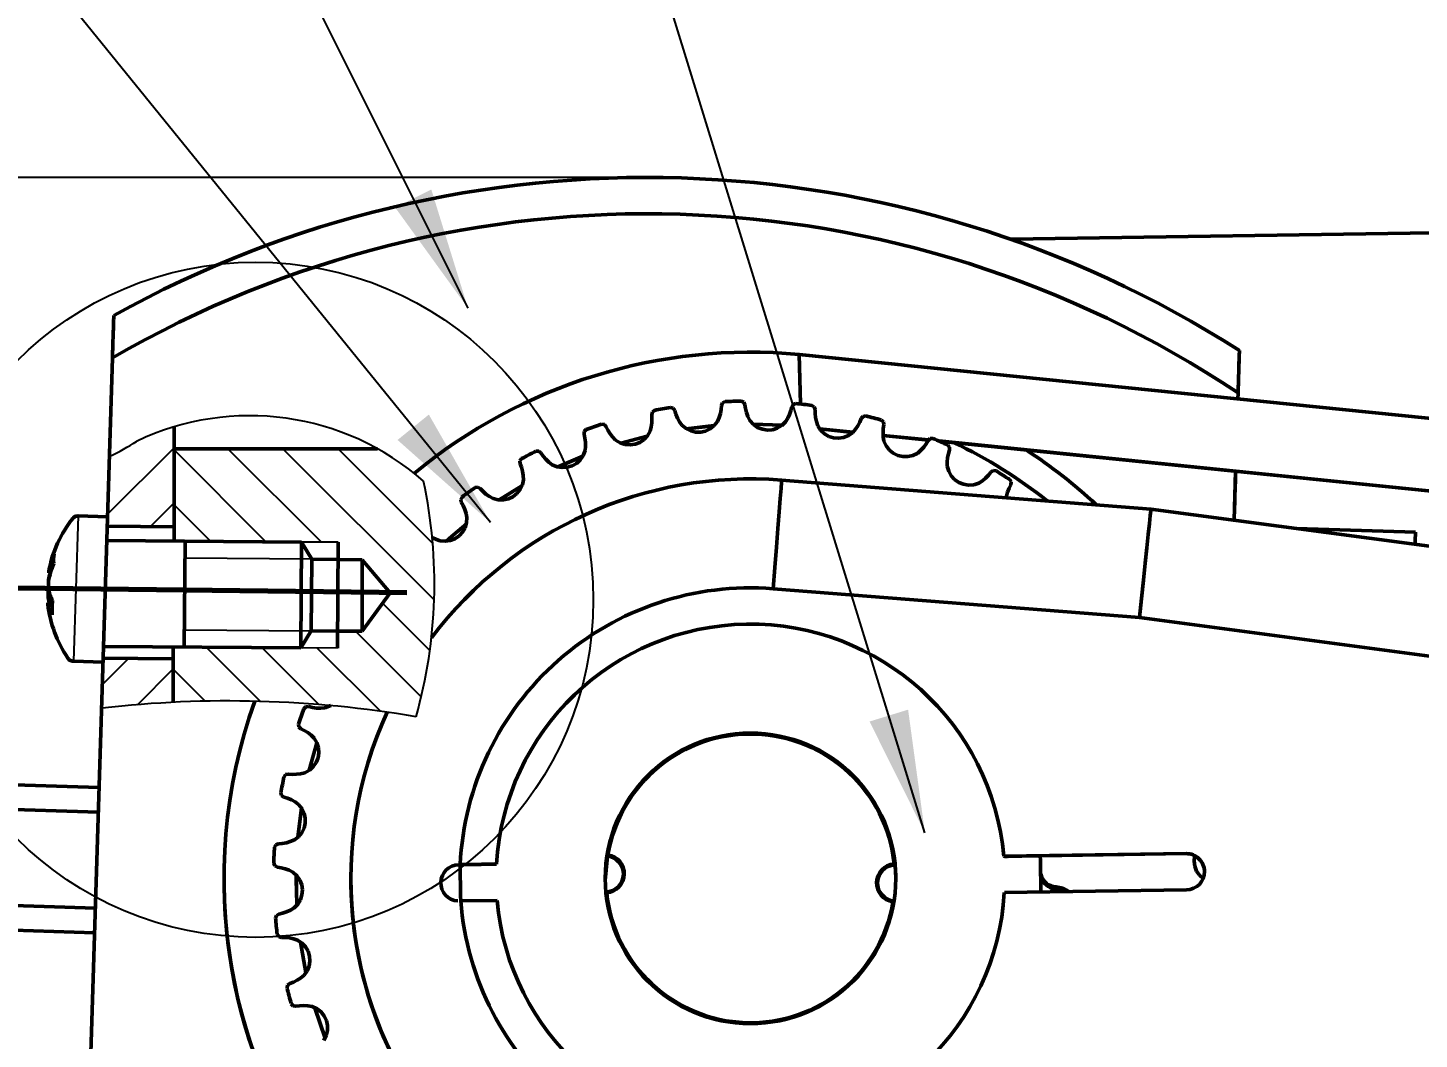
# Model space of a CAD drawing. Header units: millimetres. Extents: x -253 to 12701, y 1223 to 2077.
# Drawn here: x -127.87 to -90.42, y 1958.52 to 1985.75 of the extents above; entities that cross this region are included whole.
import ezdxf

# ---------------------------------------------------------------- set-up
doc = ezdxf.new("R2010")
doc.units = ezdxf.units.MM
doc.linetypes.add('ACAD_ISO02W100', pattern=[15, 12, -3])
doc.linetypes.add('CENTER', pattern=[50.8, 31.75, -6.35, 6.35, -6.35])
for name, color, linetype, lineweight in [('NET DAM', 7, 'Continuous', 50), ('Net Duc', 7, 'ACAD_ISO02W100', 70), ('NET MANH', 10, 'Continuous', 25)]:
    doc.layers.add(name, color=color, linetype=linetype, lineweight=lineweight)
doc.styles.get("Standard").update_dxf_attribs({"font": 'arial.ttf'})
doc.dimstyles.new('ISO-25', dxfattribs={"dimtxt": 2.5, "dimasz": 5, "dimexe": 1.25, "dimexo": 0.625, "dimtad": 2, "dimdec": 0, "dimtxsty": 'Standard', "dimcen": 2.5, "dimadec": 0, "dimazin": 0, "dimtfac": 1, "dimtdec": 0, "dimtmove": 0, "dimatfit": 3, "dimfxl": 1, "dimarcsym": 0})
doc.dimstyles.new('SLDDIMSTYLE0', dxfattribs={"dimtxt": 0.18, "dimasz": 3.302, "dimexe": 0, "dimexo": 0.0625, "dimgap": 0, "dimtad": 0, "dimtih": 1, "dimtoh": 1, "dimdec": 0, "dimrnd": 1e-09, "dimzin": 0, "dimdsep": 46, "dimtxsty": 'Standard', "dimsah": 1, "dimcen": 0.09, "dimadec": 0, "dimazin": 0, "dimtfac": 3.302, "dimtdec": 0, "dimtofl": 0, "dimtmove": 0, "dimatfit": 3, "dimfxl": 1, "dimfrac": 2, "dimtolj": 1, "dimtzin": 0, "dimarcsym": 0})

# ---------------------------------------------------------------- blocks, each defined once
blk = doc.blocks.new('*D139')
at = {"layer": 'Defpoints', "color": 0, "transparency": 16777216}
for p in [(-208.849, 1981.714), (-111.478, 1981.714), (-116.335, 1770.944)]:
    blk.add_point(p, dxfattribs=at)
at = {"layer": 'NET MANH', "color": 0, "lineweight": -2, "transparency": 16777216}
for p, q in [((-112.103, 1981.714), (-210.099, 1981.714)), ((-208.849, 1775.944), (-208.849, 1976.714)), ((-116.96, 1770.944), (-210.099, 1770.944))]:
    blk.add_line(p, q, dxfattribs=at)
at = {"layer": 'NET MANH', "color": 0, "transparency": 16777216}
for points in [[(-209.682, 1976.714), (-208.015, 1976.714), (-208.849, 1981.714)], [(-209.682, 1775.944), (-208.015, 1775.944), (-208.849, 1770.944)]]:
    blk.add_solid(points, dxfattribs=at)
at = {"layer": 'NET MANH', "color": 0, "transparency": 16777216, "insert": (-211.974, 1878.869), "char_height": 2.5, "attachment_point": 5, "rotation": 90}
blk.add_mtext('{\\fTCVN 7284|b0|i0|c0|p34;\\H2x;210}', dxfattribs=at)

msp = doc.modelspace()

# ---------------------------------------------------------------- hatches: boundary and pattern name
at = {"layer": 'NET MANH', "transparency": 33554687}
h = msp.add_hatch(dxfattribs=at)
h.set_pattern_fill('ANSI31', color=256, scale=0.33)
h.set_pattern_definition([(45, (-4147.632, -672.724), (-0.74087113, 0.74087113), [])])
h.paths.add_polyline_path([(-123.932, 1975.002, 0.038429), (-124.945, 1974.61, -0.032008), (-125.674, 1974.208), (-125.732, 1972.33), (-123.932, 1972.314)])
h.paths.add_polyline_path([(-123.96, 1968.755), (-125.843, 1968.771), (-125.885, 1967.427, -0.016002), (-123.96, 1967.584)])
h = msp.add_hatch(dxfattribs=at)
h.set_pattern_fill('ANSI31', color=256, scale=0.33, angle=90)
h.set_pattern_definition([(135, (-4147.632, -672.724), (-0.74087113, -0.74087113), [])])
h.paths.add_polyline_path([(-117.217, 1973.537, 0.053902), (-118.461, 1974.414), (-123.932, 1974.414), (-123.932, 1972.314), (-123.932, 1971.928), (-120.499, 1971.901), (-119.515, 1971.893), (-119.519, 1971.43), (-118.87, 1971.425), (-118.119, 1970.536), (-118.87, 1969.499), (-119.534, 1969.504), (-119.538, 1969.042), (-120.522, 1969.05), (-123.96, 1969.077), (-123.96, 1968.755), (-123.96, 1967.584, -0.054459), (-117.42, 1967.197, 0.121654)])

# ---------------------------------------------------------------- linework, layer by layer
at = {"layer": 'NET DAM', "color": 7}
for p, q in [((-101.415, 1980.053), (-89.354, 1980.237)), ((-95.259, 1977.058), (-95.259, 1977.051)), ((-126.429, 1949.921), (-125.591, 1976.856)), ((-53.514, 1971.505), (-107.109, 1976.953)), ((-95.3, 1975.753), (-95.295, 1975.914)), ((-95.295, 1975.906), (-95.299, 1975.753)), ((-110.499, 1975.504), (-110.571, 1975.523)), ((-110.456, 1975.441), (-110.499, 1975.504)), ((-109.199, 1975.575), (-109.207, 1975.473)), ((-109.171, 1975.647), (-109.199, 1975.575)), ((-109.104, 1975.68), (-109.171, 1975.647)), ((-108.601, 1975.665), (-108.67, 1975.694)), ((-108.568, 1975.595), (-108.601, 1975.665)), ((-108.554, 1975.494), (-108.568, 1975.595)), ((-107.305, 1975.541), (-107.328, 1975.441)), ((-107.266, 1975.608), (-107.305, 1975.541)), ((-107.195, 1975.631), (-107.266, 1975.608)), ((-106.7, 1975.541), (-106.764, 1975.58)), ((-106.678, 1975.467), (-106.7, 1975.541)), ((-111.06, 1975.402), (-111.077, 1975.326)), ((-111.077, 1975.326), (-111.07, 1975.224)), ((-111.077, 1975.326), (-111.077, 1975.326)), ((-111.07, 1975.224), (-111.074, 1975.112)), ((-110.998, 1975.445), (-111.06, 1975.402)), ((-110.427, 1975.342), (-110.456, 1975.441)), ((-110.383, 1975.239), (-110.427, 1975.342)), ((-110.329, 1975.141), (-110.383, 1975.239)), ((-110.262, 1975.046), (-110.329, 1975.141)), ((-109.305, 1975.148), (-109.393, 1975.035)), ((-109.26, 1975.255), (-109.305, 1975.148)), ((-109.228, 1975.363), (-109.26, 1975.255)), ((-109.207, 1975.473), (-109.228, 1975.363)), ((-108.526, 1975.385), (-108.554, 1975.494)), ((-108.487, 1975.28), (-108.526, 1975.385)), ((-108.435, 1975.176), (-108.487, 1975.28)), ((-108.34, 1975.068), (-108.435, 1975.176)), ((-107.473, 1975.135), (-107.577, 1975.036)), ((-107.413, 1975.234), (-107.473, 1975.135)), ((-107.365, 1975.335), (-107.413, 1975.234)), ((-107.328, 1975.441), (-107.365, 1975.335)), ((-106.679, 1975.365), (-106.678, 1975.467)), ((-106.668, 1975.253), (-106.679, 1975.365)), ((-106.678, 1975.467), (-106.678, 1975.467)), ((-106.645, 1975.143), (-106.668, 1975.253)), ((-106.609, 1975.033), (-106.645, 1975.143)), ((-105.475, 1975.13), (-105.527, 1975.031)), ((-105.437, 1975.225), (-105.475, 1975.13)), ((-105.389, 1975.285), (-105.437, 1975.225)), ((-105.315, 1975.298), (-105.389, 1975.285)), ((-104.839, 1975.135), (-104.896, 1975.183)), ((-104.828, 1975.059), (-104.839, 1975.135)), ((-112.891, 1974.878), (-112.897, 1974.801)), ((-112.897, 1974.801), (-112.874, 1974.701)), ((-112.897, 1974.801), (-112.897, 1974.8)), ((-112.837, 1974.929), (-112.891, 1974.878)), ((-112.352, 1975.063), (-112.426, 1975.07)), ((-112.299, 1975.006), (-112.352, 1975.063)), ((-112.256, 1974.913), (-112.299, 1975.006)), ((-112.198, 1974.818), (-112.256, 1974.913)), ((-112.129, 1974.729), (-112.198, 1974.818)), ((-111.188, 1974.763), (-111.282, 1974.661)), ((-111.118, 1974.889), (-111.188, 1974.763)), ((-111.09, 1975.001), (-111.118, 1974.889)), ((-111.074, 1975.112), (-111.09, 1975.001)), ((-110.152, 1974.953), (-110.262, 1975.046)), ((-110.027, 1974.891), (-110.152, 1974.953)), ((-109.393, 1975.035), (-110.148, 1974.951)), ((-109.394, 1975.033), (-110.145, 1974.95)), ((-109.894, 1974.86), (-110.027, 1974.891)), ((-109.758, 1974.859), (-109.894, 1974.86)), ((-109.625, 1974.888), (-109.758, 1974.859)), ((-109.501, 1974.948), (-109.625, 1974.888)), ((-109.393, 1975.035), (-109.501, 1974.948)), ((-107.568, 1975.044), (-108.345, 1975.074)), ((-107.57, 1975.043), (-108.343, 1975.072)), ((-108.226, 1974.988), (-108.34, 1975.068)), ((-108.099, 1974.937), (-108.226, 1974.988)), ((-107.964, 1974.916), (-108.099, 1974.937)), ((-107.828, 1974.926), (-107.964, 1974.916)), ((-107.698, 1974.966), (-107.828, 1974.926)), ((-107.577, 1975.036), (-107.698, 1974.966)), ((-106.531, 1974.912), (-106.609, 1975.033)), ((-105.658, 1974.856), (-106.553, 1974.947)), ((-105.66, 1974.854), (-106.552, 1974.945)), ((-106.43, 1974.816), (-106.531, 1974.912)), ((-106.312, 1974.746), (-106.43, 1974.816)), ((-105.782, 1974.766), (-105.911, 1974.715)), ((-105.664, 1974.849), (-105.782, 1974.766)), ((-105.59, 1974.938), (-105.664, 1974.849)), ((-105.527, 1975.031), (-105.59, 1974.938)), ((-104.85, 1974.845), (-104.844, 1974.957)), ((-104.843, 1974.734), (-104.85, 1974.845)), ((-103.622, 1974.649), (-104.846, 1974.773)), ((-103.624, 1974.647), (-104.846, 1974.772)), ((-104.844, 1974.957), (-104.828, 1975.059)), ((-104.844, 1974.957), (-104.844, 1974.957)), ((-104.828, 1975.059), (-104.828, 1975.058)), ((-112.874, 1974.701), (-112.862, 1974.589)), ((-112.874, 1974.701), (-112.874, 1974.7)), ((-112.861, 1974.477), (-112.872, 1974.362)), ((-112.862, 1974.589), (-112.861, 1974.477)), ((-112.049, 1974.645), (-112.129, 1974.729)), ((-111.926, 1974.569), (-112.049, 1974.645)), ((-111.794, 1974.527), (-111.926, 1974.569)), ((-111.196, 1974.755), (-111.912, 1974.565)), ((-111.198, 1974.752), (-111.909, 1974.564)), ((-111.658, 1974.515), (-111.794, 1974.527)), ((-111.523, 1974.535), (-111.658, 1974.515)), ((-111.396, 1974.584), (-111.523, 1974.535)), ((-111.282, 1974.661), (-111.396, 1974.584)), ((-106.182, 1974.705), (-106.312, 1974.746)), ((-106.046, 1974.695), (-106.182, 1974.705)), ((-105.911, 1974.715), (-106.046, 1974.695)), ((-104.825, 1974.619), (-104.843, 1974.734)), ((-104.765, 1974.488), (-104.825, 1974.619)), ((-104.68, 1974.378), (-104.765, 1974.488)), ((-103.755, 1974.456), (-103.831, 1974.373)), ((-103.689, 1974.546), (-103.755, 1974.456)), ((-103.638, 1974.635), (-103.689, 1974.546)), ((-103.581, 1974.687), (-103.638, 1974.635)), ((-103.506, 1974.688), (-103.581, 1974.687)), ((-57.814, 1969.992), (-103.35, 1974.621)), ((-57.816, 1969.991), (-103.345, 1974.619)), ((-103.059, 1974.456), (-103.109, 1974.512)), ((-103.06, 1974.379), (-103.059, 1974.456)), ((-103.06, 1974.377), (-103.059, 1974.454)), ((-103.059, 1974.456), (-103.059, 1974.454)), ((-114.578, 1974.146), (-114.624, 1974.086)), ((-114.624, 1974.086), (-114.618, 1974.009)), ((-114.624, 1974.086), (-114.624, 1974.086)), ((-114.618, 1974.009), (-114.581, 1973.914)), ((-114.618, 1974.009), (-114.618, 1974.009)), ((-114.118, 1974.35), (-114.193, 1974.346)), ((-114.058, 1974.302), (-114.118, 1974.35)), ((-114.001, 1974.216), (-114.058, 1974.302)), ((-113.929, 1974.13), (-114.001, 1974.216)), ((-113.848, 1974.053), (-113.929, 1974.13)), ((-113.757, 1973.981), (-113.848, 1974.053)), ((-112.934, 1974.21), (-113.601, 1973.922)), ((-112.936, 1974.208), (-113.599, 1973.921)), ((-113.101, 1974.019), (-113.22, 1973.951)), ((-113.001, 1974.112), (-113.101, 1974.019)), ((-112.923, 1974.227), (-113.001, 1974.112)), ((-112.872, 1974.362), (-112.923, 1974.227)), ((-104.574, 1974.292), (-104.68, 1974.378)), ((-104.452, 1974.232), (-104.574, 1974.292)), ((-104.319, 1974.201), (-104.452, 1974.232)), ((-104.182, 1974.2), (-104.319, 1974.201)), ((-104.047, 1974.232), (-104.182, 1974.2)), ((-103.918, 1974.296), (-104.047, 1974.232)), ((-103.831, 1974.373), (-103.918, 1974.296)), ((-103.124, 1974.06), (-103.113, 1974.171)), ((-103.124, 1974.058), (-103.113, 1974.169)), ((-103.122, 1973.944), (-103.124, 1974.06)), ((-103.124, 1974.06), (-103.124, 1974.058)), ((-103.122, 1973.944), (-103.124, 1974.058)), ((-103.113, 1974.171), (-103.091, 1974.281)), ((-103.113, 1974.169), (-103.091, 1974.279)), ((-103.113, 1974.171), (-103.113, 1974.169)), ((-103.091, 1974.281), (-103.06, 1974.379)), ((-103.091, 1974.279), (-103.06, 1974.377)), ((-103.091, 1974.281), (-103.091, 1974.279)), ((-103.06, 1974.379), (-103.06, 1974.377)), ((-114.581, 1973.914), (-114.552, 1973.806)), ((-114.581, 1973.914), (-114.581, 1973.914)), ((-114.552, 1973.806), (-114.534, 1973.695)), ((-114.552, 1973.806), (-114.552, 1973.805)), ((-114.534, 1973.695), (-114.528, 1973.579)), ((-114.534, 1973.695), (-114.534, 1973.695)), ((-113.624, 1973.925), (-113.757, 1973.981)), ((-113.487, 1973.903), (-113.624, 1973.925)), ((-113.35, 1973.912), (-113.487, 1973.903)), ((-113.22, 1973.951), (-113.35, 1973.912)), ((-103.083, 1973.805), (-103.122, 1973.944)), ((-103.015, 1973.684), (-103.083, 1973.805)), ((-102.923, 1973.583), (-103.015, 1973.684)), ((-102.01, 1973.702), (-102.089, 1973.623)), ((-101.946, 1973.782), (-102.01, 1973.702)), ((-101.882, 1973.825), (-101.946, 1973.782)), ((-101.807, 1973.815), (-101.882, 1973.825)), ((-95.401, 1972.489), (-95.36, 1973.807)), ((-95.36, 1973.807), (-95.401, 1972.489)), ((-115.759, 1973.382), (-115.832, 1973.367)), ((-115.692, 1973.343), (-115.759, 1973.382)), ((-115.623, 1973.267), (-115.692, 1973.343)), ((-115.539, 1973.193), (-115.623, 1973.267)), ((-114.569, 1973.415), (-115.18, 1973.035)), ((-114.57, 1973.413), (-115.178, 1973.035)), ((-114.618, 1973.313), (-114.704, 1973.206)), ((-114.558, 1973.438), (-114.618, 1973.313)), ((-114.528, 1973.579), (-114.558, 1973.438)), ((-107.579, 1973.568), (-97.638, 1972.789)), ((-102.811, 1973.505), (-102.923, 1973.583)), ((-102.684, 1973.455), (-102.811, 1973.505)), ((-102.549, 1973.434), (-102.684, 1973.455)), ((-102.41, 1973.445), (-102.549, 1973.434)), ((-102.274, 1973.489), (-102.41, 1973.445)), ((-102.176, 1973.552), (-102.274, 1973.489)), ((-102.089, 1973.623), (-102.176, 1973.552)), ((-101.496, 1973.246), (-101.458, 1973.351)), ((-101.496, 1973.244), (-101.458, 1973.349)), ((-101.458, 1973.351), (-101.412, 1973.443)), ((-101.458, 1973.349), (-101.412, 1973.441)), ((-101.458, 1973.351), (-101.458, 1973.349)), ((-101.401, 1973.52), (-101.441, 1973.583)), ((-101.412, 1973.443), (-101.401, 1973.52)), ((-101.412, 1973.441), (-101.401, 1973.518)), ((-101.412, 1973.443), (-101.412, 1973.441)), ((-101.401, 1973.52), (-101.401, 1973.518)), ((-116.183, 1973.111), (-116.219, 1973.046)), ((-116.219, 1973.046), (-116.202, 1972.97)), ((-116.219, 1973.046), (-116.219, 1973.045)), ((-116.202, 1972.97), (-116.151, 1972.882)), ((-116.202, 1972.97), (-116.202, 1972.97)), ((-115.447, 1973.128), (-115.539, 1973.193)), ((-115.346, 1973.071), (-115.447, 1973.128)), ((-115.207, 1973.036), (-115.346, 1973.071)), ((-115.068, 1973.034), (-115.207, 1973.036)), ((-114.934, 1973.063), (-115.068, 1973.034)), ((-114.811, 1973.121), (-114.934, 1973.063)), ((-114.704, 1973.206), (-114.811, 1973.121)), ((-101.529, 1973.094), (-101.523, 1973.137)), ((-101.529, 1973.094), (-101.523, 1973.135)), ((-101.523, 1973.137), (-101.496, 1973.246)), ((-101.523, 1973.135), (-101.496, 1973.244)), ((-101.523, 1973.137), (-101.523, 1973.135)), ((-101.496, 1973.246), (-101.496, 1973.244)), ((-125.724, 1972.578), (-126.516, 1972.603)), ((-116.151, 1972.882), (-116.106, 1972.779)), ((-116.151, 1972.882), (-116.151, 1972.881)), ((-116.106, 1972.779), (-116.072, 1972.672)), ((-116.106, 1972.779), (-116.106, 1972.779)), ((-116.072, 1972.672), (-116.049, 1972.558)), ((-116.072, 1972.672), (-116.072, 1972.672)), ((-116.049, 1972.558), (-116.058, 1972.415)), ((-97.638, 1972.789), (-70.978, 1969.22)), ((-95.398, 1972.6), (-95.401, 1972.489)), ((-95.401, 1972.489), (-95.398, 1972.594)), ((-116.066, 1972.389), (-116.613, 1971.924)), ((-116.066, 1972.387), (-116.529, 1971.996)), ((-116.167, 1972.163), (-116.26, 1972.064)), ((-116.098, 1972.282), (-116.167, 1972.163)), ((-116.058, 1972.415), (-116.098, 1972.282)), ((-116.088, 1972.418), (-116.088, 1972.417)), ((-90.52, 1972.165), (-93.724, 1972.265)), ((-90.52, 1972.16), (-90.52, 1972.165)), ((-116.891, 1971.975), (-116.991, 1972.026)), ((-116.782, 1971.934), (-116.891, 1971.975)), ((-116.639, 1971.92), (-116.782, 1971.934)), ((-116.501, 1971.939), (-116.639, 1971.92)), ((-116.373, 1971.988), (-116.501, 1971.939)), ((-116.26, 1972.064), (-116.373, 1971.988)), ((-127.26, 1971.073), (-127.305, 1971.076)), ((-127.312, 1970.851), (-127.311, 1970.879)), ((-97.947, 1969.872), (-107.808, 1970.644)), ((-127.205, 1970.268), (-127.33, 1970.266)), ((-127.323, 1970.492), (-127.324, 1970.455)), ((-71.367, 1966.314), (-97.947, 1969.872)), ((-126.637, 1968.69), (-125.846, 1968.665)), ((-120.386, 1967.463), (-120.439, 1967.41)), ((-120.309, 1967.469), (-120.386, 1967.463)), ((-120.21, 1967.445), (-120.309, 1967.469)), ((-120.098, 1967.431), (-120.21, 1967.445)), ((-119.986, 1967.429), (-120.098, 1967.431)), ((-119.871, 1967.439), (-119.986, 1967.429)), ((-119.714, 1967.496), (-119.871, 1967.439)), ((-120.584, 1967.001), (-120.577, 1966.926)), ((-120.584, 1967.001), (-120.584, 1967)), ((-120.577, 1966.926), (-120.521, 1966.873)), ((-120.577, 1966.926), (-120.577, 1966.926)), ((-120.521, 1966.873), (-120.429, 1966.829)), ((-120.521, 1966.873), (-120.521, 1966.873)), ((-120.429, 1966.829), (-120.334, 1966.769)), ((-120.429, 1966.829), (-120.429, 1966.828)), ((-120.334, 1966.769), (-120.246, 1966.7)), ((-120.334, 1966.769), (-120.334, 1966.769)), ((-120.246, 1966.7), (-120.163, 1966.619)), ((-120.246, 1966.7), (-120.246, 1966.7)), ((-120.163, 1966.619), (-120.089, 1966.495)), ((-120.163, 1966.619), (-120.163, 1966.619)), ((-120.091, 1966.498), (-120.298, 1965.755)), ((-120.091, 1966.497), (-120.297, 1965.756)), ((-120.091, 1966.497), (-120.089, 1966.493)), ((-120.089, 1966.495), (-120.047, 1966.363)), ((-120.089, 1966.495), (-120.089, 1966.493)), ((-120.089, 1966.493), (-120.047, 1966.361)), ((-120.038, 1966.226), (-120.058, 1966.092)), ((-120.047, 1966.363), (-120.038, 1966.226)), ((-120.047, 1966.363), (-120.047, 1966.361)), ((-120.047, 1966.361), (-120.038, 1966.226)), ((-120.187, 1965.853), (-120.29, 1965.759)), ((-120.109, 1965.965), (-120.187, 1965.853)), ((-120.058, 1966.092), (-120.109, 1965.965)), ((-125.951, 1965.292), (-132.597, 1965.499)), ((-120.93, 1965.638), (-120.974, 1965.577)), ((-120.855, 1965.655), (-120.93, 1965.638)), ((-120.753, 1965.646), (-120.855, 1965.655)), ((-120.641, 1965.648), (-120.753, 1965.646)), ((-120.53, 1965.663), (-120.641, 1965.648)), ((-120.417, 1965.691), (-120.53, 1965.663)), ((-120.29, 1965.759), (-120.417, 1965.691)), ((-121.057, 1965.151), (-121.039, 1965.078)), ((-121.057, 1965.151), (-121.057, 1965.15)), ((-121.039, 1965.078), (-120.976, 1965.034)), ((-121.039, 1965.078), (-121.039, 1965.078)), ((-120.976, 1965.034), (-120.878, 1965.004)), ((-120.976, 1965.034), (-120.976, 1965.034)), ((-132.617, 1964.838), (-125.971, 1964.631)), ((-120.878, 1965.004), (-120.775, 1964.959)), ((-120.878, 1965.004), (-120.878, 1965.004)), ((-120.775, 1964.959), (-120.678, 1964.904)), ((-120.775, 1964.959), (-120.775, 1964.959)), ((-120.678, 1964.904), (-120.583, 1964.836)), ((-120.678, 1964.904), (-120.678, 1964.904)), ((-120.502, 1964.737), (-120.599, 1963.954)), ((-120.583, 1964.836), (-120.492, 1964.725)), ((-120.583, 1964.836), (-120.583, 1964.836)), ((-120.502, 1964.735), (-120.492, 1964.723)), ((-120.492, 1964.725), (-120.431, 1964.6)), ((-120.492, 1964.725), (-120.492, 1964.723)), ((-120.492, 1964.723), (-120.431, 1964.598)), ((-120.402, 1964.33), (-120.433, 1964.197)), ((-120.431, 1964.6), (-120.401, 1964.467)), ((-120.431, 1964.6), (-120.431, 1964.598)), ((-120.431, 1964.598), (-120.401, 1964.465)), ((-120.401, 1964.467), (-120.402, 1964.33)), ((-120.581, 1963.967), (-120.696, 1963.88)), ((-120.493, 1964.075), (-120.581, 1963.967)), ((-120.433, 1964.197), (-120.493, 1964.075)), ((-121.196, 1963.751), (-121.23, 1963.685)), ((-121.124, 1963.779), (-121.196, 1963.751)), ((-121.022, 1963.786), (-121.124, 1963.779)), ((-120.911, 1963.805), (-121.022, 1963.786)), ((-120.804, 1963.837), (-120.911, 1963.805)), ((-120.696, 1963.88), (-120.804, 1963.837)), ((-121.249, 1963.251), (-121.221, 1963.182)), ((-121.249, 1963.251), (-121.249, 1963.251)), ((-121.221, 1963.182), (-121.151, 1963.148)), ((-121.221, 1963.182), (-121.221, 1963.182)), ((-121.151, 1963.148), (-121.05, 1963.133)), ((-121.151, 1963.148), (-121.151, 1963.148)), ((-116.232, 1963.215), (-116.272, 1963.215)), ((-116.272, 1963.213), (-116.272, 1963.215)), ((-116.257, 1963.213), (-116.272, 1963.213)), ((-115.743, 1963.222), (-116.257, 1963.215)), ((-116.257, 1963.215), (-116.257, 1963.213)), ((-116.232, 1963.215), (-115.253, 1963.23)), ((-116.232, 1963.215), (-116.226, 1962.366)), ((-115.253, 1963.23), (-115.253, 1963.23)), ((-112.254, 1963.475), (-112.254, 1963.474)), ((-104.552, 1963.235), (-104.552, 1963.234)), ((-101.6, 1963.439), (-96.694, 1963.514)), ((-101.6, 1963.439), (-101.6, 1963.439)), ((-100.596, 1963.454), (-101.11, 1963.446)), ((-96.694, 1963.512), (-100.596, 1963.453)), ((-100.596, 1963.453), (-100.596, 1963.454)), ((-96.694, 1963.512), (-96.694, 1963.514)), ((-96.479, 1963.305), (-96.468, 1963.441)), ((-96.479, 1963.304), (-96.468, 1963.439)), ((-96.459, 1963.17), (-96.479, 1963.305)), ((-96.468, 1963.441), (-96.462, 1963.458)), ((-96.468, 1963.439), (-96.462, 1963.457)), ((-96.468, 1963.441), (-96.468, 1963.439)), ((-96.409, 1963.042), (-96.459, 1963.17)), ((-121.05, 1963.133), (-120.942, 1963.104)), ((-121.05, 1963.133), (-121.05, 1963.132)), ((-120.942, 1963.104), (-120.837, 1963.064)), ((-120.942, 1963.104), (-120.942, 1963.104)), ((-120.837, 1963.064), (-120.733, 1963.011)), ((-120.837, 1963.064), (-120.837, 1963.063)), ((-120.733, 1963.011), (-120.627, 1962.914)), ((-120.733, 1963.011), (-120.733, 1963.01)), ((-120.649, 1962.934), (-120.628, 1962.125)), ((-120.649, 1962.933), (-120.648, 1962.655)), ((-120.649, 1962.933), (-120.626, 1962.912)), ((-120.627, 1962.914), (-120.548, 1962.8)), ((-120.627, 1962.914), (-120.626, 1962.912)), ((-120.626, 1962.912), (-120.548, 1962.798)), ((-120.548, 1962.8), (-120.498, 1962.672)), ((-120.548, 1962.8), (-120.548, 1962.798)), ((-120.548, 1962.798), (-120.498, 1962.67)), ((-100.605, 1962.476), (-100.598, 1962.964)), ((-100.598, 1962.964), (-100.598, 1962.965)), ((-96.331, 1962.928), (-96.409, 1963.042)), ((-96.234, 1962.841), (-96.331, 1962.928)), ((-122.588, 1962.627), (-122.588, 1962.625)), ((-120.49, 1962.402), (-120.531, 1962.271)), ((-120.498, 1962.672), (-120.479, 1962.537)), ((-120.498, 1962.672), (-120.498, 1962.67)), ((-120.498, 1962.67), (-120.479, 1962.536)), ((-120.479, 1962.537), (-120.49, 1962.402)), ((-119.173, 1962.681), (-119.173, 1962.68)), ((-112.286, 1962.455), (-112.286, 1962.454)), ((-96.679, 1962.536), (-101.585, 1962.461)), ((-100.191, 1962.615), (-100.187, 1962.615)), ((-100.191, 1962.615), (-100.19, 1962.612)), ((-100.187, 1962.612), (-100.19, 1962.612)), ((-100.187, 1962.615), (-100.187, 1962.612)), ((-126.052, 1962.045), (-132.698, 1962.252)), ((-120.703, 1962.049), (-120.803, 1961.989)), ((-120.602, 1962.152), (-120.703, 1962.049)), ((-120.531, 1962.271), (-120.602, 1962.152)), ((-116.257, 1962.237), (-116.217, 1962.238)), ((-116.217, 1962.238), (-116.226, 1962.365)), ((-115.238, 1962.253), (-116.217, 1962.238)), ((-104.584, 1962.216), (-104.584, 1962.214)), ((-121.178, 1961.847), (-121.202, 1961.776)), ((-121.202, 1961.776), (-121.202, 1961.775)), ((-121.111, 1961.885), (-121.178, 1961.847)), ((-121.011, 1961.907), (-121.111, 1961.885)), ((-120.904, 1961.942), (-121.011, 1961.907)), ((-120.803, 1961.989), (-120.904, 1961.942)), ((-132.718, 1961.59), (-126.073, 1961.383)), ((-121.156, 1961.344), (-121.117, 1961.28)), ((-121.156, 1961.344), (-121.156, 1961.344)), ((-121.117, 1961.28), (-121.043, 1961.257)), ((-121.117, 1961.28), (-121.117, 1961.28)), ((-121.043, 1961.257), (-120.941, 1961.257)), ((-121.043, 1961.257), (-121.043, 1961.256)), ((-120.941, 1961.257), (-120.83, 1961.244)), ((-120.941, 1961.257), (-120.941, 1961.256)), ((-120.83, 1961.244), (-120.72, 1961.22)), ((-120.83, 1961.244), (-120.83, 1961.244)), ((-120.72, 1961.22), (-120.61, 1961.183)), ((-120.72, 1961.22), (-120.72, 1961.22)), ((-120.61, 1961.183), (-120.49, 1961.104)), ((-120.61, 1961.183), (-120.61, 1961.183)), ((-120.529, 1961.128), (-120.384, 1960.309)), ((-120.529, 1961.128), (-120.49, 1961.102)), ((-120.49, 1961.104), (-120.395, 1961.002)), ((-120.49, 1961.104), (-120.49, 1961.102)), ((-120.49, 1961.102), (-120.395, 1961)), ((-120.395, 1961.002), (-120.327, 1960.884)), ((-120.395, 1961.002), (-120.395, 1961)), ((-120.395, 1961), (-120.327, 1960.882)), ((-120.327, 1960.884), (-120.287, 1960.753)), ((-120.327, 1960.884), (-120.327, 1960.882)), ((-120.327, 1960.882), (-120.287, 1960.751)), ((-120.278, 1960.617), (-120.299, 1960.482)), ((-120.287, 1960.753), (-120.278, 1960.617)), ((-120.287, 1960.753), (-120.287, 1960.751)), ((-120.287, 1960.751), (-120.278, 1960.617)), ((-120.526, 1960.163), (-120.62, 1960.101)), ((-120.436, 1960.237), (-120.526, 1960.163)), ((-120.352, 1960.353), (-120.436, 1960.237)), ((-120.299, 1960.482), (-120.352, 1960.353)), ((-120.876, 1959.966), (-120.889, 1959.892)), ((-120.889, 1959.892), (-120.889, 1959.892)), ((-120.815, 1960.014), (-120.876, 1959.966)), ((-120.72, 1960.05), (-120.815, 1960.014)), ((-120.62, 1960.101), (-120.72, 1960.05)), ((-120.779, 1959.472), (-120.731, 1959.415)), ((-120.779, 1959.472), (-120.779, 1959.472)), ((-120.731, 1959.415), (-120.655, 1959.403)), ((-120.731, 1959.415), (-120.731, 1959.414)), ((-120.655, 1959.403), (-120.554, 1959.418)), ((-120.655, 1959.403), (-120.655, 1959.402)), ((-120.554, 1959.418), (-120.442, 1959.422)), ((-120.554, 1959.418), (-120.554, 1959.418)), ((-120.442, 1959.422), (-120.33, 1959.415)), ((-120.442, 1959.422), (-120.442, 1959.422)), ((-120.33, 1959.415), (-120.215, 1959.395)), ((-120.33, 1959.415), (-120.33, 1959.414)), ((-120.215, 1959.395), (-120.085, 1959.334)), ((-120.215, 1959.395), (-120.215, 1959.394)), ((-120.143, 1959.359), (-119.87, 1958.547)), ((-120.143, 1959.359), (-120.085, 1959.332)), ((-120.085, 1959.334), (-119.976, 1959.248)), ((-120.085, 1959.334), (-120.085, 1959.332)), ((-120.085, 1959.332), (-119.976, 1959.246)), ((-119.976, 1959.248), (-119.891, 1959.141)), ((-119.976, 1959.248), (-119.976, 1959.246)), ((-119.976, 1959.246), (-119.891, 1959.139)), ((-119.891, 1959.141), (-119.832, 1959.017)), ((-119.891, 1959.141), (-119.891, 1959.139)), ((-119.891, 1959.139), (-119.832, 1959.015)), ((-119.804, 1958.748), (-119.837, 1958.612)), ((-119.832, 1959.017), (-119.803, 1958.884)), ((-119.832, 1959.017), (-119.832, 1959.015)), ((-119.832, 1959.015), (-119.803, 1958.883)), ((-119.803, 1958.884), (-119.804, 1958.748)), ((-119.837, 1958.612), (-119.903, 1958.484))]:
    msp.add_line(p, q, dxfattribs=at)
at = {"layer": 'NET DAM', "color": 8}
for p, q in [((-107.075, 1975.618), (-107.109, 1976.953)), ((-126.759, 1968.709), (-126.759, 1968.713)), ((-132.718, 1961.59), (-126.073, 1961.383))]:
    msp.add_line(p, q, dxfattribs=at)
at = {"layer": 'NET DAM'}
for p, q in [((-123.932, 1972.314), (-123.932, 1975.002)), ((-123.915, 1974.414), (-118.461, 1974.414)), ((-125.74, 1972.33), (-123.932, 1972.314)), ((-123.932, 1972.314), (-123.932, 1971.928)), ((-120.499, 1971.901), (-125.752, 1971.943)), ((-123.661, 1969.075), (-123.638, 1971.926)), ((-120.522, 1969.05), (-120.499, 1971.901)), ((-120.499, 1971.901), (-120.228, 1971.436)), ((-119.538, 1969.042), (-119.515, 1971.893)), ((-120.244, 1969.51), (-120.228, 1971.436)), ((-120.228, 1971.436), (-119.519, 1971.43)), ((-119.519, 1971.43), (-118.87, 1971.425)), ((-118.87, 1971.425), (-118.87, 1969.499)), ((-118.87, 1971.425), (-118.119, 1970.536)), ((-118.119, 1970.536), (-118.87, 1969.499)), ((-120.522, 1969.05), (-120.244, 1969.51)), ((-120.244, 1969.51), (-119.534, 1969.504)), ((-119.534, 1969.504), (-118.87, 1969.499)), ((-125.861, 1968.771), (-123.96, 1968.755)), ((-125.84, 1969.092), (-120.522, 1969.05)), ((-123.96, 1968.755), (-123.96, 1969.077)), ((-123.96, 1968.755), (-123.96, 1967.584))]:
    msp.add_line(p, q, dxfattribs=at)
at = {"layer": 'NET DAM', "color": 7, "flags": 128}
for points in [[(-107.808, 1970.644), (-107.763, 1971.215), (-107.72, 1971.763), (-107.681, 1972.269), (-107.646, 1972.712), (-107.617, 1973.075), (-107.596, 1973.345), (-107.583, 1973.512), (-107.579, 1973.568)], [(-97.947, 1969.872), (-97.893, 1970.378), (-97.841, 1970.87), (-97.792, 1971.33), (-97.748, 1971.747), (-97.71, 1972.107), (-97.679, 1972.398), (-97.656, 1972.613), (-97.642, 1972.745), (-97.638, 1972.789)], [(-90.53, 1971.837), (-90.529, 1971.879), (-90.525, 1972.001), (-90.522, 1972.091), (-90.521, 1972.147), (-90.52, 1972.165)], [(-90.52, 1972.16), (-90.521, 1972.142), (-90.522, 1972.086), (-90.525, 1971.995), (-90.529, 1971.874), (-90.53, 1971.837)], [(-127.304, 1971.113), (-127.304, 1971.114), (-127.304, 1971.112), (-127.304, 1971.11), (-127.304, 1971.106), (-127.304, 1971.1), (-127.304, 1971.094), (-127.305, 1971.086), (-127.305, 1971.076)], [(-127.318, 1970.654), (-127.318, 1970.638), (-127.319, 1970.614), (-127.32, 1970.589), (-127.321, 1970.564), (-127.321, 1970.54), (-127.322, 1970.517), (-127.323, 1970.493)], [(-127.318, 1970.654), (-127.317, 1970.679), (-127.316, 1970.704), (-127.316, 1970.729), (-127.315, 1970.754), (-127.314, 1970.778), (-127.313, 1970.802), (-127.313, 1970.826), (-127.312, 1970.849)], [(-127.331, 1970.229), (-127.331, 1970.229), (-127.331, 1970.23), (-127.331, 1970.233), (-127.331, 1970.237), (-127.331, 1970.242), (-127.331, 1970.249), (-127.33, 1970.257), (-127.33, 1970.266)], [(-112.329, 1962.784), (-112.252, 1963.623), (-112.192, 1963.874)], [(-104.578, 1963.582), (-104.515, 1963.084), (-104.508, 1962.904)], [(-100.605, 1962.476), (-100.611, 1963.325), (-100.62, 1963.454)]]:
    msp.add_lwpolyline(points, dxfattribs=at)
at = {"layer": 'NET DAM', "color": 7}
msp.add_circle((-108.419, 1962.845), 3.911, dxfattribs=at)
for centre, radius, start, end in [((-111.198, 1952.12), 29.597, 57.4165, 119.0194), ((-111.198, 1952.12), 28.619, 56.2423, 120.1936), ((-108.419, 1962.843), 14.17, 84.6963, 129.6876), ((-108.479, 1962.921), 12.775, 99.429, 101.376), ((-108.479, 1962.921), 12.775, 90.8576, 92.8046), ((-108.479, 1962.921), 12.775, 82.2861, 84.2332), ((-108.479, 1962.921), 12.775, 73.7147, 75.6618), ((-108.479, 1962.921), 12.775, 108.0004, 109.9475), ((-108.479, 1962.921), 12.775, 65.1433, 67.0903), ((-108.479, 1962.921), 12.775, 116.5719, 118.5189), ((-108.479, 1962.919), 13.689, 46.8425, 56.8518), ((-108.479, 1962.921), 12.775, 56.5719, 58.5189), ((-108.419, 1962.845), 10.756, 85.5197, 142.9779), ((-108.479, 1962.921), 12.775, 125.1433, 127.0903), ((-124.221, 1970.575), 3.129, 141.1581, 170.0879), ((-125.136, 1970.725), 2.202, 157.0462, 169.8307), ((-126.08, 1971.417), 1.097, 171.2998, 185.1339), ((-125.145, 1970.461), 2.202, 157.0462, 169.8307), ((-125.182, 1970.52), 2.158, 165.1714, 170.427), ((-126.196, 1970.866), 1.141, 190.6775, 208.122), ((-108.419, 1962.846), 7.822, 85.5197, 177.2927), ((-126.209, 1970.478), 1.141, 190.6775, 208.122), ((-125.77, 1970.606), 1.561, 185.5541, 192.6728), ((-124.857, 1970.061), 2.361, 173.5065, 182.9304), ((-124.05, 1970.616), 3.304, 186.7327, 213.7979), ((-108.419, 1962.846), 6.844, 4.972, 176.7799), ((-108.419, 1962.846), 6.844, 4.972, 176.7799), ((-108.419, 1962.843), 14.17, 160.3288, 277.8946), ((-108.479, 1962.921), 12.775, 159.429, 161.376), ((-108.419, 1962.845), 10.756, 155.4213, 276.2322), ((-108.419, 1962.845), 3.887, 5.7585, 170.6774), ((-108.479, 1962.921), 12.775, 168.0004, 169.9475), ((-108.479, 1962.921), 12.775, 176.5719, 178.5189), ((-116.265, 1962.724), 0.489, 90.876, 266.0312), ((-112.328, 1962.966), 0.489, 271.8013, 84.6346), ((-112.328, 1962.967), 0.513, 274.7117, 81.7242), ((-112.328, 1962.962), 0.489, 0.876, 84.7098), ((-112.328, 1962.966), 0.513, 0.876, 81.7242), ((-104.51, 1962.724), 0.513, 94.7117, 261.7242), ((-104.51, 1962.722), 0.513, 94.7117, 180.876), ((-104.51, 1962.722), 0.489, 91.8013, 264.6346), ((-104.51, 1962.719), 0.489, 91.7668, 180.876), ((-96.687, 1963.025), 0.489, 270.876, 90.876), ((-96.687, 1963.023), 0.489, 0.876, 90.876), ((-100.172, 1963.054), 0.44, 194.7204, 267.5454), ((-100.172, 1963.052), 0.44, 194.7169, 267.5454), ((-100.111, 1963.074), 0.538, 205.4252, 268.218), ((-108.419, 1962.842), 14.17, 180.876, 277.8946), ((-108.419, 1962.844), 10.756, 180.876, 276.2322), ((-108.419, 1962.846), 6.844, 184.972, 356.7799), ((-108.419, 1962.845), 3.887, 185.7585, 350.6774), ((-100.21, 1962.077), 0.538, 49.7437, 87.5454), ((-100.21, 1962.075), 0.538, 50.1151, 87.5454), ((-100.141, 1962.097), 0.44, 62.258, 88.218), ((-108.419, 1962.846), 7.822, 184.4593, 276.2322), ((-108.479, 1962.921), 12.775, 185.1433, 187.0903), ((-108.479, 1962.921), 12.775, 193.7147, 195.6618)]:
    msp.add_arc(centre, radius, start, end, dxfattribs=at)
at = {"layer": 'NET DAM', "color": 8}
msp.add_arc((-108.479, 1962.919), 12.907, 51.4112, 64.6, dxfattribs=at)
at = {"layer": 'NET DAM', "color": 7}
for points, knots in [([(-125.556, 1978.001), (-125.556, 1977.996), (-125.556, 1977.987), (-125.559, 1977.915), (-125.562, 1977.799), (-125.568, 1977.608), (-125.58, 1977.294), (-125.587, 1977.015), (-125.591, 1976.856)], [0, 0, 0, 0, 0.1171952, 0.2384692, 0.3653015, 0.4989396, 0.7162716, 1, 1, 1, 1]), ([(-95.295, 1975.914), (-95.289, 1976.072), (-95.279, 1976.352), (-95.272, 1976.665), (-95.265, 1976.856), (-95.261, 1976.972), (-95.259, 1977.045), (-95.259, 1977.054), (-95.259, 1977.058)], [0, 0, 0, 0, 0.283693, 0.50106, 0.634685, 0.761512, 0.882791, 1, 1, 1, 1]), ([(-95.259, 1977.051), (-95.259, 1977.046), (-95.259, 1977.037), (-95.261, 1976.964), (-95.265, 1976.848), (-95.271, 1976.657), (-95.278, 1976.344), (-95.289, 1976.064), (-95.295, 1975.906)], [0, 0, 0, 0, 0.117195, 0.238469, 0.365301, 0.49894, 0.716272, 1, 1, 1, 1]), ([(-95.398, 1972.594), (-95.386, 1972.913), (-95.371, 1973.352), (-95.361, 1973.71), (-95.359, 1973.807)], [0, 0, 0, 0, 0.728827, 1, 1, 1, 1]), ([(-126.516, 1972.603), (-126.54, 1972.6), (-126.577, 1972.598), (-126.622, 1972.573), (-126.655, 1972.545), (-126.668, 1972.523), (-126.674, 1972.514)], [0, 0, 0, 0, 0.302846, 0.586753, 0.822422, 1, 1, 1, 1]), ([(-126.637, 1968.69), (-126.662, 1968.692), (-126.698, 1968.694), (-126.744, 1968.719), (-126.776, 1968.748), (-126.79, 1968.769), (-126.796, 1968.779)], [0, 0, 0, 0, 0.302846, 0.586753, 0.822422, 1, 1, 1, 1]), ([(-115.253, 1963.23), (-115.26, 1963.23), (-115.273, 1963.23), (-115.368, 1963.228), (-115.485, 1963.226), (-115.618, 1963.224), (-115.699, 1963.223), (-115.743, 1963.222)], [0, 0, 0, 0, 0.246975, 0.445155, 0.681831, 0.830871, 1, 1, 1, 1]), ([(-101.11, 1963.446), (-101.152, 1963.445), (-101.234, 1963.444), (-101.345, 1963.442), (-101.435, 1963.44), (-101.521, 1963.438), (-101.587, 1963.438), (-101.596, 1963.439), (-101.6, 1963.439)], [0, 0, 0, 0, 0.165078, 0.31876, 0.46104, 0.591917, 0.818548, 1, 1, 1, 1])]:
    msp.add_open_spline(points, degree=3, knots=knots, dxfattribs=at)
at = {"layer": 'Net Duc', "linetype": 'CENTER'}
msp.add_line((-117.67, 1970.529), (-130.161, 1970.679), dxfattribs=at)
at = {"layer": 'NET MANH'}
for p, q in [((-126.516, 1972.603), (-126.637, 1968.69)), ((-119.515, 1971.893), (-120.499, 1971.901)), ((-120.228, 1971.436), (-123.642, 1971.463)), ((-123.657, 1969.538), (-120.244, 1969.51)), ((-119.538, 1969.042), (-120.522, 1969.05))]:
    msp.add_line(p, q, dxfattribs=at)
msp.add_circle((-121.739, 1970.346), 9.09, dxfattribs=at)
for centre, radius, start, end in [((-121.893, 1968.223), 7.079, 48.6514, 115.5412), ((-128.444, 1980.093), 6.505, 295.3362, 302.5453), ((-130.154, 1970.777), 13.228, 344.296, 12.0407), ((-122.463, 1937.453), 30.169, 80.3758, 96.4876)]:
    msp.add_arc(centre, radius, start, end, dxfattribs=at)

# ---------------------------------------------------------------- dimensions: what is measured, and where the dimension line sits
dim = msp.add_linear_dim(base=(-208.849, 1981.714), p1=(-116.335, 1770.944), p2=(-111.478, 1981.714), angle=90, text='{\\fTCVN 7284|b0|i0|c0|p34;\\H2x;210}', dimstyle='ISO-25', dxfattribs=at)
dim.commit()
dim.dimension.update_dxf_attribs({"geometry": '*D139', "text_midpoint": (-208.849, 1878.869), "dimtype": 160})

# ---------------------------------------------------------------- leaders
for points in [[(-115.417, 1972.426), (-156.493, 2023.075)], [(-116.021, 1978.195), (-138.416, 2023.075)], [(-103.723, 1964.072), (-121.882, 2023.075)], [(-80.194, 1972.992), (-94.56, 2023.005)]]:
    msp.add_leader(points, dimstyle='SLDDIMSTYLE0', dxfattribs=at)

doc.saveas('drawing.dxf')
